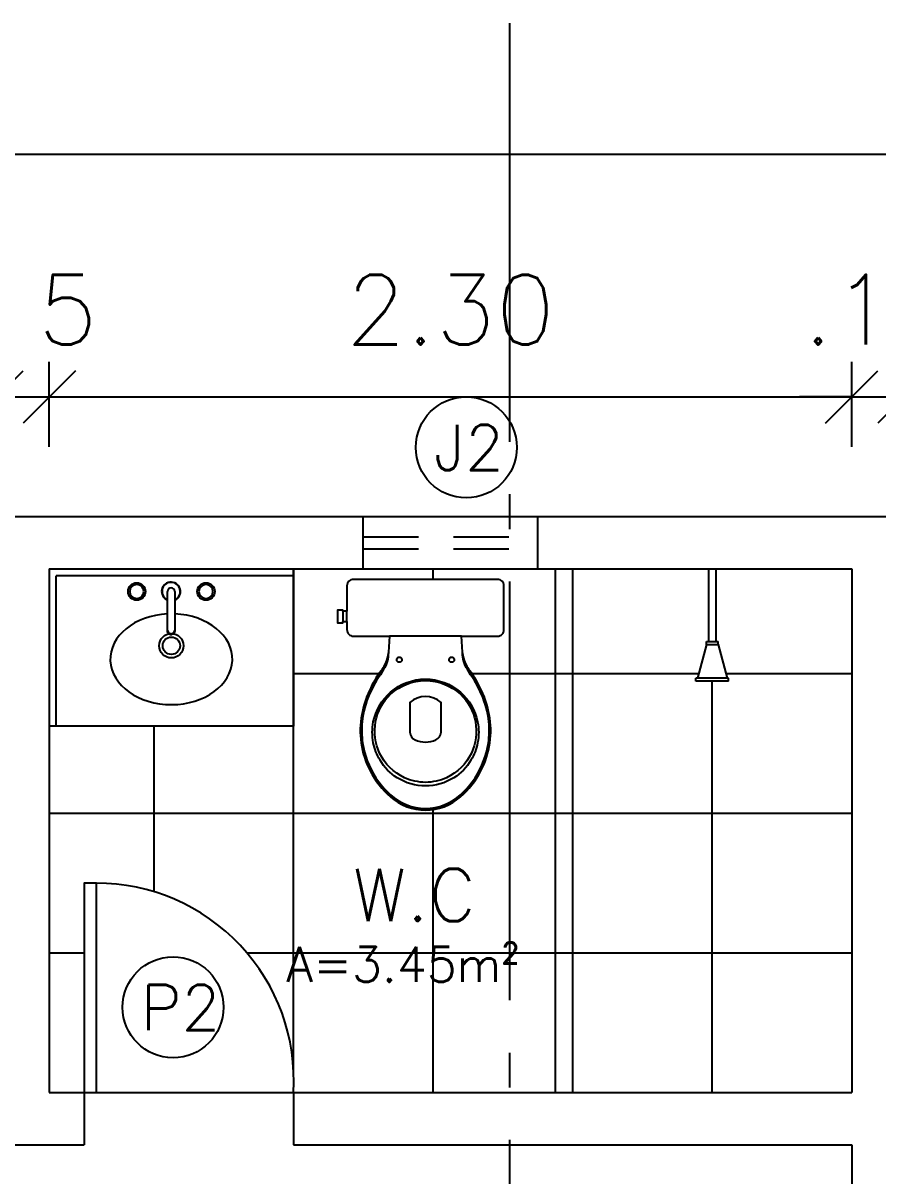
# Model space of a CAD drawing. Header units: millimetres. Extents: x 45003 to 46969, y 6653 to 6979.
# Drawn here: x 45077.991 to 45080.441, y 6877 to 6880.303 of the extents above; entities that cross this region are included whole.
import ezdxf

# ---------------------------------------------------------------- set-up
doc = ezdxf.new("R2010")
doc.units = ezdxf.units.MM
doc.linetypes.add('ACAD_ISO04W100', pattern=[30, 24, -3, 0, -3])
doc.linetypes.add('HIDDEN', pattern=[9.525, 6.35, -3.175])
for name, color, linetype in [('ARQ-ALVENARIA', 4, 'Continuous'), ('ARQ-COTAS', 30, 'Continuous'), ('ARQ-EIXOS', 2, 'ACAD_ISO04W100'), ('ARQ-ESQ-01', 1, 'Continuous'), ('ARQ-ESQ-02', 2, 'Continuous'), ('ARQ-HACHURA', 253, 'Continuous'), ('ARQ-PENA-FINA-CINZA', 8, 'Continuous'), ('ARQ-PROJ-01', 1, 'HIDDEN'), ('ARQ-PÇ-HIDROSSAN', 7, 'Continuous'), ('ARQ-TEXTO2', 2, 'Continuous'), ('ARQ-TEXTO3', 3, 'Continuous')]:
    doc.layers.add(name, color=color, linetype=linetype)
doc.styles.add('ROMANS', font='romans.shx')
doc.styles.add('Romans_Anot', font='romans.shx')
doc.dimstyles.new('Escala 1-100', dxfattribs={"dimtxt": 0.2, "dimasz": 0.15, "dimexe": 0.1, "dimexo": 0.2, "dimgap": 0.15, "dimtad": 1, "dimzin": 4, "dimdsep": 46, "dimtxsty": 'Romans_Anot', "dimblk": 'OBLIQUE', "dimcen": 0.25, "dimclrd": 256, "dimclre": 256, "dimclrt": 2, "dimadec": 0, "dimazin": 0, "dimtfac": 1, "dimtix": 1, "dimtmove": 2, "dimatfit": 3, "dimfxl": 0, "dimlwd": -1, "dimlwe": -1, "dimarcsym": 0})

# ---------------------------------------------------------------- blocks, each defined once
blk = doc.blocks.new('chuv-01-planta')
for p, q in [((-0.3216, -0.0467), (-0.3216, 0.0467)), ((-0.3216, 0.0467), (-0.3133, 0.0467)), ((-0.3133, -0.0467), (-0.3133, 0.0467)), ((-0.2167, 0.0167), (-0.3133, 0.0425)), ((-0.2167, 0.0167), (-0.2083, 0.0167)), ((-0.2167, 0.0167), (-0.2167, -0.0167)), ((-0.2083, 0.0167), (-0.2083, -0.0167)), ((0, 0.0106), (-0.2083, 0.0106)), ((0, 0.0106), (0, -0.0106)), ((-0.2167, -0.0167), (-0.3133, -0.0425)), ((-0.2167, -0.0167), (-0.2083, -0.0167)), ((0, -0.0106), (-0.2083, -0.0106)), ((-0.3216, -0.0467), (-0.3133, -0.0467))]:
    blk.add_line(p, q)
blk = doc.blocks.new('cx-ac-01-planta')
for points in [[(0.661, 0, 0.182004), (0.623, 0.1, 0.098298), (0.548, 0.159, 0.085166), (0.468, 0.1845, 0.08648), (0.388, 0.1825, 0.067868), (0.318, 0.1605, 0.06199), (0.261, 0.1265, -0.060779), (0.228, 0.1105, -0.023796), (0.208, 0.106), (0.1625, 0.1028), (0.1625, 0.207, 0.424217), (0.1435, 0.225), (0.121, 0.225), (0.091, 0.225), (0.018, 0.225, 0.418036), (0, 0.207), (0, 0), (0, -0.207, 0.418036), (0.018, -0.225), (0.091, -0.225), (0.091, -0.2365), (0.088, -0.2365), (0.088, -0.2525), (0.106, -0.2525), (0.124, -0.2525), (0.124, -0.2365), (0.121, -0.2365), (0.121, -0.225), (0.1435, -0.225, 0.424217), (0.1625, -0.207), (0.1625, -0.1028), (0.208, -0.106, -0.023796), (0.228, -0.1105, -0.060779), (0.261, -0.1265, 0.06199), (0.318, -0.1605, 0.067868), (0.388, -0.1825, 0.08648), (0.468, -0.1845, 0.085166), (0.548, -0.159, 0.098298), (0.623, -0.1, 0.182004)], [(0.2855, 0, -0.18052), (0.323, 0.1, -0.167158), (0.408, 0.1495, -0.1), (0.468, 0.1495, -0.096291), (0.518, 0.13, -0.13332), (0.568, 0.081, -0.150886), (0.5915, 0, -0.150886), (0.568, -0.081, -0.13332), (0.518, -0.13, -0.096291), (0.468, -0.1495, -0.1), (0.408, -0.1495, -0.167158), (0.323, -0.1, -0.18052)], [(0.2895, 0, -0.186957), (0.329, 0.1, -0.162455), (0.408, 0.143, -0.149476), (0.498, 0.1315, -0.171119), (0.568, 0.0605, -0.104122), (0.5815, 0, -0.104122), (0.568, -0.0605, -0.171119), (0.498, -0.1315, -0.149476), (0.408, -0.143, -0.162455), (0.329, -0.1, -0.186957)], [(0.46, 0.03, 0.276984), (0.438, 0.0445), (0.353, 0.0445, 0.393258), (0.353, -0.0445), (0.438, -0.0445, 0.276984), (0.46, -0.03, 0.2)]]:
    blk.add_lwpolyline(points, format="xyb", close=True)
blk.add_lwpolyline([(0.21, -0.1064, -0.148706), (0.258, -0.12, -0.01798), (0.278, -0.1325, 0.048524), (0.328, -0.16, 0.075808), (0.408, -0.1815, 0.05), (0.468, -0.1805, 0.109053), (0.568, -0.142, 0.065752), (0.617, -0.1, 0.186957), (0.6565, 0, 0.186957), (0.617, 0.1, 0.065752), (0.568, 0.142, 0.109053), (0.468, 0.1805, 0.05), (0.408, 0.1815, 0.075808), (0.328, 0.16, 0.048524), (0.278, 0.1325, -0.01798), (0.258, 0.12, -0.148706), (0.21, 0.1064, -0.148706)], format="xyb")
for points in [[(0.1625, 0.1028), (0.1625, 0), (0.1625, -0.1028)], [(0.121, -0.225), (0.091, -0.225)], [(0.091, -0.2365), (0.121, -0.2365)]]:
    blk.add_lwpolyline(points)
for centre in [(0.23, 0.075), (0.23, -0.075)]:
    blk.add_circle(centre, 0.0075)
blk = doc.blocks.new('_Oblique')
at = {"color": 0, "linetype": 'ByBlock', "lineweight": -2}
blk.add_line((-0.5, -0.5), (0.5, 0.5), dxfattribs=at)
blk = doc.blocks.new('*D106')
at = {"layer": 'ARQ-COTAS', "transparency": 16777216}
for p, q in [((45077.9165, 6879.0893), (45077.9165, 6879.3324)), ((45078.0665, 6879.0893), (45078.0665, 6879.3324)), ((45077.9165, 6879.2324), (45077.7665, 6879.2324)), ((45077.9165, 6879.2324), (45078.0665, 6879.2324)), ((45078.0665, 6879.2324), (45078.2165, 6879.2324))]:
    blk.add_line(p, q, dxfattribs=at)
at = {"layer": 'Defpoints', "color": 0, "transparency": 16777216}
for p in [(45078.0665, 6879.2324), (45077.9165, 6878.8893), (45078.0665, 6878.8893)]:
    blk.add_point(p, dxfattribs=at)
at = {"layer": 'ARQ-COTAS', "transparency": 16777216, "xscale": 0.15, "yscale": 0.15, "zscale": 0.15}
blk.add_blockref('_Oblique', (45077.9165, 6879.2324), dxfattribs=at)
at = {"layer": 'ARQ-COTAS', "transparency": 16777216, "xscale": 0.15, "yscale": 0.15, "zscale": 0.15, "rotation": 180}
blk.add_blockref('_Oblique', (45078.0665, 6879.2324), dxfattribs=at)
at = {"layer": 'ARQ-COTAS', "color": 2, "transparency": 16777216, "insert": (45077.9915, 6879.4824), "char_height": 0.2, "attachment_point": 5, "style": 'Romans_Anot'}
blk.add_mtext('.15', dxfattribs=at)
blk = doc.blocks.new('*D107')
at = {"layer": 'ARQ-COTAS', "transparency": 16777216}
for p, q in [((45078.0665, 6879.0893), (45078.0665, 6879.3324)), ((45080.3665, 6879.0893), (45080.3665, 6879.3324)), ((45078.0665, 6879.2324), (45080.3665, 6879.2324))]:
    blk.add_line(p, q, dxfattribs=at)
at = {"layer": 'Defpoints', "color": 0, "transparency": 16777216}
for p in [(45080.3665, 6879.2324), (45078.0665, 6878.8893), (45080.3665, 6878.8893)]:
    blk.add_point(p, dxfattribs=at)
at = {"layer": 'ARQ-COTAS', "transparency": 16777216, "xscale": 0.15, "yscale": 0.15, "zscale": 0.15, "rotation": 180}
blk.add_blockref('_Oblique', (45078.0665, 6879.2324), dxfattribs=at)
at = {"layer": 'ARQ-COTAS', "transparency": 16777216, "xscale": 0.15, "yscale": 0.15, "zscale": 0.15}
blk.add_blockref('_Oblique', (45080.3665, 6879.2324), dxfattribs=at)
at = {"layer": 'ARQ-COTAS', "color": 2, "transparency": 16777216, "insert": (45079.2165, 6879.4824), "char_height": 0.2, "attachment_point": 5, "style": 'Romans_Anot'}
blk.add_mtext('2.30', dxfattribs=at)
blk = doc.blocks.new('*D108')
at = {"layer": 'ARQ-COTAS', "transparency": 16777216}
for p, q in [((45080.3665, 6879.0893), (45080.3665, 6879.3324)), ((45080.5165, 6879.0893), (45080.5165, 6879.3324)), ((45080.3665, 6879.2324), (45080.2165, 6879.2324)), ((45080.3665, 6879.2324), (45080.5165, 6879.2324)), ((45080.5165, 6879.2324), (45080.6665, 6879.2324))]:
    blk.add_line(p, q, dxfattribs=at)
at = {"layer": 'Defpoints', "color": 0, "transparency": 16777216}
for p in [(45080.5165, 6879.2324), (45080.3665, 6878.8893), (45080.5165, 6878.8893)]:
    blk.add_point(p, dxfattribs=at)
at = {"layer": 'ARQ-COTAS', "transparency": 16777216, "xscale": 0.15, "yscale": 0.15, "zscale": 0.15}
blk.add_blockref('_Oblique', (45080.3665, 6879.2324), dxfattribs=at)
at = {"layer": 'ARQ-COTAS', "transparency": 16777216, "xscale": 0.15, "yscale": 0.15, "zscale": 0.15, "rotation": 180}
blk.add_blockref('_Oblique', (45080.5165, 6879.2324), dxfattribs=at)
at = {"layer": 'ARQ-COTAS', "color": 2, "transparency": 16777216, "insert": (45080.4415, 6879.4824), "char_height": 0.2, "attachment_point": 5, "style": 'Romans_Anot'}
blk.add_mtext('.15', dxfattribs=at)
blk = doc.blocks.new('*D109')
at = {"layer": 'ARQ-COTAS', "transparency": 16777216}
for p, q in [((45080.5165, 6879.0893), (45080.5165, 6879.3324)), ((45081.9165, 6879.0893), (45081.9165, 6879.3324)), ((45080.5165, 6879.2324), (45081.9165, 6879.2324))]:
    blk.add_line(p, q, dxfattribs=at)
at = {"layer": 'Defpoints', "color": 0, "transparency": 16777216}
for p in [(45081.9165, 6879.2324), (45080.5165, 6878.8893), (45081.9165, 6878.8893)]:
    blk.add_point(p, dxfattribs=at)
at = {"layer": 'ARQ-COTAS', "transparency": 16777216, "xscale": 0.15, "yscale": 0.15, "zscale": 0.15, "rotation": 180}
blk.add_blockref('_Oblique', (45080.5165, 6879.2324), dxfattribs=at)
at = {"layer": 'ARQ-COTAS', "transparency": 16777216, "xscale": 0.15, "yscale": 0.15, "zscale": 0.15}
blk.add_blockref('_Oblique', (45081.9165, 6879.2324), dxfattribs=at)
at = {"layer": 'ARQ-COTAS', "color": 2, "transparency": 16777216, "insert": (45081.2165, 6879.4824), "char_height": 0.2, "attachment_point": 5, "style": 'Romans_Anot'}
blk.add_mtext('1.40', dxfattribs=at)
blk = doc.blocks.new('*D117')
at = {"layer": 'ARQ-COTAS', "transparency": 16777216}
for p, q in [((45052.5165, 6879.0893), (45052.5165, 6880.0267)), ((45088.3665, 6879.0893), (45088.3665, 6880.0267)), ((45088.3665, 6879.9267), (45052.5165, 6879.9267))]:
    blk.add_line(p, q, dxfattribs=at)
at = {"layer": 'Defpoints', "color": 0, "transparency": 16777216}
for p in [(45052.5165, 6879.9267), (45052.5165, 6878.8893), (45088.3665, 6878.8893)]:
    blk.add_point(p, dxfattribs=at)
at = {"layer": 'ARQ-COTAS', "transparency": 16777216, "xscale": 0.15, "yscale": 0.15, "zscale": 0.15, "rotation": 180}
blk.add_blockref('_Oblique', (45052.5165, 6879.9267), dxfattribs=at)
at = {"layer": 'ARQ-COTAS', "transparency": 16777216, "xscale": 0.15, "yscale": 0.15, "zscale": 0.15}
blk.add_blockref('_Oblique', (45088.3665, 6879.9267), dxfattribs=at)
at = {"layer": 'ARQ-COTAS', "color": 2, "transparency": 16777216, "insert": (45070.4415, 6880.1767), "char_height": 0.2, "attachment_point": 5, "style": 'Romans_Anot'}
blk.add_mtext('35.85', dxfattribs=at)

msp = doc.modelspace()

# ---------------------------------------------------------------- hatches: boundary and pattern name
at = {"layer": 'ARQ-HACHURA'}
h = msp.add_hatch(dxfattribs=at)
h.set_pattern_fill('_USER', color=256, scale=0.4, double=1, pattern_type=0)
h.set_pattern_definition([(0, (45080.3665, 6877.2393), (0, 0.4), []), (90, (45080.3665, 6877.2393), (-0.4, 2e-17), [])])
h.paths.add_polyline_path([(45079.5165, 6878.7393), (45079.4665, 6878.7393), (45078.9665, 6878.7393), (45078.7665, 6878.7393), (45078.7665, 6878.2893), (45078.0665, 6878.2893), (45078.0665, 6877.2393), (45078.1665, 6877.2393), (45078.1665, 6877.8393), (45078.2015, 6877.8393, -0.431918), (45078.7665, 6877.2393), (45079.5165, 6877.2393)])
h.paths.add_polyline_path([(45078.9603, 6878.2413, -0.08648), (45078.9623, 6878.3213, -0.067868), (45078.9843, 6878.3913, -0.06199), (45079.0183, 6878.4483, 0.060779), (45079.0343, 6878.4813, 0.023796), (45079.0388, 6878.5013), (45079.0421, 6878.5468), (45078.9382, 6878.5468, -0.40428), (45078.9198, 6878.5642), (45078.9198, 6878.5883), (45078.9083, 6878.5883), (45078.9083, 6878.5853), (45078.8923, 6878.5853), (45078.8923, 6878.6033), (45078.8923, 6878.6213), (45078.9083, 6878.6213), (45078.9198, 6878.6183), (45078.9198, 6878.6913, -0.414559), (45078.9376, 6878.7093), (45079.1448, 6878.7093), (45079.3519, 6878.7093, -0.413869), (45079.3698, 6878.6916), (45079.3698, 6878.6183), (45079.3698, 6878.5883), (45079.3698, 6878.5658, -0.424217), (45079.3518, 6878.5468), (45079.2476, 6878.5468), (45079.2508, 6878.5013, 0.023796), (45079.2553, 6878.4813, 0.060779), (45079.2713, 6878.4483, -0.06199), (45079.3053, 6878.3913, -0.067868), (45079.3273, 6878.3213, -0.08648), (45079.3293, 6878.2413, -0.085166), (45079.3038, 6878.1613, -0.098298), (45079.2448, 6878.0863, -0.182004), (45079.1448, 6878.0483, -0.182004), (45079.0448, 6878.0863, -0.098298), (45078.9858, 6878.1613, -0.085166)], flags=16)
h.paths.add_polyline_path([(45078.9953, 6878.2413, -0.1), (45078.9953, 6878.3013, -0.167158), (45079.0448, 6878.3863, -0.18052), (45079.1448, 6878.4238, -0.18052), (45079.2448, 6878.3863, -0.167158), (45079.2943, 6878.3013, -0.1), (45079.2943, 6878.2413, -0.096291), (45079.2748, 6878.1913, -0.13332), (45079.2258, 6878.1413, -0.150886), (45079.1448, 6878.1178, -0.150886), (45079.0638, 6878.1413, -0.13332), (45079.0148, 6878.1913, -0.096291)], flags=0)
h.paths.add_polyline_path([(45079.0018, 6878.3013, -0.162455), (45079.0448, 6878.3803, -0.186957), (45079.1448, 6878.4198, -0.186957), (45079.2448, 6878.3803, -0.162455), (45079.2878, 6878.3013, -0.149476), (45079.2763, 6878.2113, -0.171119), (45079.2053, 6878.1413, -0.104122), (45079.1448, 6878.1278, -0.104122), (45079.0843, 6878.1413, -0.171119), (45079.0133, 6878.2113, -0.149476)], flags=0)
h.paths.add_polyline_path([(45079.1003, 6878.2713), (45079.1003, 6878.3563, -0.393258), (45079.1893, 6878.3563), (45079.1893, 6878.2735, -0.299905), (45079.1748, 6878.2493, -0.2), (45079.1148, 6878.2493, -0.276984)], flags=0)
h.paths.add_polyline_path([(45079.0623, 6878.4793, -1), (45079.0773, 6878.4793, -1)], flags=0)
h.paths.add_polyline_path([(45079.2123, 6878.4793, -1), (45079.2273, 6878.4793, -1)], flags=0)
h.paths.add_polyline_path([(45080.3665, 6878.7393), (45079.9771, 6878.7393), (45079.9771, 6878.531), (45079.9831, 6878.531), (45079.9831, 6878.5226), (45080.009, 6878.4261), (45080.0132, 6878.4261), (45080.0132, 6878.4177), (45079.9198, 6878.4177), (45079.9198, 6878.4261), (45079.9239, 6878.4261), (45079.9498, 6878.5226), (45079.9498, 6878.531), (45079.9559, 6878.531), (45079.9559, 6878.7393), (45079.5165, 6878.7393), (45079.5165, 6877.2393), (45080.3665, 6877.2393)])
h.paths.add_polyline_path([(45078.7206, 6877.5063), (45079.4944, 6877.5063), (45079.4944, 6877.6813), (45078.7206, 6877.6813)], flags=24)
h.paths.add_polyline_path([(45078.8966, 6877.6927), (45079.3288, 6877.6927), (45079.3288, 6877.9177), (45078.8966, 6877.9177)], flags=24)

# ---------------------------------------------------------------- linework, layer by layer
at = {"layer": 'ARQ-ALVENARIA'}
for p, q in [((45075.4665, 6878.8893), (45078.9665, 6878.8893)), ((45078.9665, 6878.7393), (45078.9665, 6878.8893)), ((45079.4665, 6878.8893), (45082.9665, 6878.8893)), ((45079.4665, 6878.7393), (45079.4665, 6878.8893)), ((45078.0665, 6878.7393), (45078.9665, 6878.7393)), ((45078.0665, 6878.7393), (45078.0665, 6877.2393)), ((45079.4665, 6878.7393), (45080.3665, 6878.7393)), ((45080.3665, 6878.7393), (45080.3665, 6877.2393)), ((45078.0665, 6877.2393), (45078.1665, 6877.2393)), ((45078.1665, 6877.2393), (45078.1665, 6877.0893)), ((45078.7665, 6877.2393), (45080.3665, 6877.2393)), ((45078.7665, 6877.2393), (45078.7665, 6877.0893)), ((45077.9165, 6877.0893), (45078.1665, 6877.0893)), ((45078.7665, 6877.0893), (45080.3665, 6877.0893)), ((45080.3665, 6877.0893), (45080.3665, 6873.3893))]:
    msp.add_line(p, q, dxfattribs=at)
at = {"layer": 'ARQ-EIXOS', "ltscale": 0.05}
msp.add_line((45079.3854, 6880.3034), (45079.3854, 6875.9623), dxfattribs=at)
at = {"layer": 'ARQ-ESQ-01'}
for p, q in [((45078.9665, 6878.8893), (45079.4665, 6878.8893)), ((45078.9665, 6878.7393), (45079.4665, 6878.7393))]:
    msp.add_line(p, q, dxfattribs=at)
at = {"layer": 'ARQ-ESQ-01', "ltscale": 0.03}
for centre in [(45079.2617, 6879.0877), (45078.4215, 6877.4835)]:
    msp.add_circle(centre, 0.1447, dxfattribs=at)
at = {"layer": 'ARQ-ESQ-01'}
msp.add_arc((45078.2015, 6877.2733), 0.566, 356.5584, 90, dxfattribs=at)
at = {"layer": 'ARQ-ESQ-02'}
msp.add_lwpolyline([(45078.1665, 6877.2393), (45078.2015, 6877.2393), (45078.2015, 6877.8393), (45078.1665, 6877.8393)], close=True, dxfattribs=at)
at = {"layer": 'ARQ-PENA-FINA-CINZA'}
msp.add_line((45078.2015, 6877.2393), (45078.7665, 6877.2393), dxfattribs=at)
at = {"layer": 'ARQ-PROJ-01', "ltscale": 0.025}
for p, q in [((45078.9665, 6878.8318), (45079.4665, 6878.8318)), ((45078.9665, 6878.7968), (45079.4665, 6878.7968))]:
    msp.add_line(p, q, dxfattribs=at)
at = {"layer": 'ARQ-PÇ-HIDROSSAN', "ltscale": 0.03}
for p, q in [((45078.7665, 6878.7393), (45078.7665, 6878.2893)), ((45078.7665, 6878.7193), (45078.0865, 6878.7193)), ((45078.0865, 6878.2893), (45078.0865, 6878.7193)), ((45078.7665, 6878.2893), (45078.0665, 6878.2893))]:
    msp.add_line(p, q, dxfattribs=at)
at = {"layer": 'ARQ-PÇ-HIDROSSAN'}
for p, q in [((45079.5165, 6878.7393), (45079.5165, 6877.2393)), ((45078.4055, 6878.5642), (45078.4055, 6878.6747)), ((45078.4261, 6878.6747), (45078.4261, 6878.5642)), ((45078.4055, 6878.5629), (45078.4055, 6878.5642)), ((45078.4261, 6878.5642), (45078.4261, 6878.5629)), ((45078.4055, 6878.5611), (45078.4055, 6878.5622)), ((45078.4261, 6878.5622), (45078.4261, 6878.5611))]:
    msp.add_line(p, q, dxfattribs=at)
for points in [[(45078.4055, 6878.5642, 0), (45078.4055, 6878.5642, 0)], [(45078.4055, 6878.5642, 0), (45078.4056, 6878.5624, 0), (45078.4061, 6878.5607, 0), (45078.4069, 6878.5591, 0), (45078.4079, 6878.5576, 0), (45078.4092, 6878.5563, 0), (45078.4107, 6878.5553, 0), (45078.4123, 6878.5545, 0), (45078.414, 6878.5541, 0), (45078.4158, 6878.5539, 0)], [(45078.4158, 6878.5539, 0), (45078.4176, 6878.5541, 0), (45078.4193, 6878.5546, 0), (45078.421, 6878.5553, 0), (45078.4224, 6878.5563, 0), (45078.4237, 6878.5576, 0), (45078.4247, 6878.5591, 0), (45078.4255, 6878.5607, 0), (45078.426, 6878.5624, 0), (45078.4261, 6878.5642, 0)], [(45078.4261, 6878.5629, 0), (45078.426, 6878.5611, 0), (45078.4255, 6878.5593, 0), (45078.4247, 6878.5577, 0), (45078.4237, 6878.5563, 0), (45078.4224, 6878.555, 0), (45078.421, 6878.554, 0), (45078.4193, 6878.5532, 0), (45078.4176, 6878.5527, 0), (45078.4158, 6878.5526, 0), (45078.414, 6878.5527, 0), (45078.4123, 6878.5532, 0), (45078.4106, 6878.554, 0), (45078.4092, 6878.555, 0), (45078.4079, 6878.5563, 0), (45078.4069, 6878.5577, 0), (45078.4061, 6878.5593, 0), (45078.4056, 6878.5611, 0), (45078.4055, 6878.5629, 0)], [(45078.4261, 6878.5611, 0), (45078.4259, 6878.5593, 0), (45078.4255, 6878.5575, 0), (45078.4247, 6878.5559, 0), (45078.4237, 6878.5545, 0), (45078.4224, 6878.5532, 0), (45078.421, 6878.5522, 0), (45078.4193, 6878.5514, 0), (45078.4176, 6878.5509, 0), (45078.4158, 6878.5508, 0), (45078.414, 6878.5509, 0), (45078.4123, 6878.5514, 0), (45078.4106, 6878.5522, 0), (45078.4092, 6878.5532, 0), (45078.4079, 6878.5545, 0), (45078.4069, 6878.5559, 0), (45078.4061, 6878.5575, 0), (45078.4057, 6878.5593, 0), (45078.4055, 6878.5611, 0)], [(45078.4057, 6878.5606, 0), (45078.4063, 6878.5588, 0), (45078.4071, 6878.5573, 0), (45078.4082, 6878.5558, 0), (45078.4095, 6878.5546, 0), (45078.411, 6878.5537, 0), (45078.4127, 6878.553, 0), (45078.4144, 6878.5526, 0), (45078.4158, 6878.5525, 0)], [(45078.4158, 6878.5525, 0), (45078.4176, 6878.5526, 0), (45078.4193, 6878.5531, 0), (45078.421, 6878.5539, 0), (45078.4224, 6878.5549, 0), (45078.4237, 6878.5562, 0), (45078.4247, 6878.5576, 0), (45078.4255, 6878.5592, 0), (45078.4259, 6878.5606, 0)]]:
    msp.add_polyline3d(points, dxfattribs=at)
for centre in [(45078.3173, 6878.6747), (45078.5157, 6878.6747)]:
    msp.add_circle(centre, 0.025, dxfattribs=at)
at = {"layer": 'ARQ-PÇ-HIDROSSAN', "ltscale": 0.03}
for radius in [0.0349, 0.0249]:
    msp.add_circle((45078.4165, 6878.5193), radius, dxfattribs=at)
at = {"layer": 'ARQ-PÇ-HIDROSSAN'}
for centre, radius, start, end in [((45078.4157, 6878.6747), 0.027, 292.6883, 180), ((45078.4157, 6878.6747), 0.026, 293.6074, 246.7721), ((45078.3173, 6878.6747), 0.02, 90, 0), ((45078.3173, 6878.6747), 0.02, 90, 270), ((45078.3173, 6878.6747), 0.02, 0, 90), ((45078.3173, 6878.6747), 0.02, 270, 0), ((45078.4157, 6878.6747), 0.027, 180, 247.6771), ((45078.4158, 6878.6747), 0.0103, 0, 180), ((45078.5157, 6878.6747), 0.02, 90, 180), ((45078.5157, 6878.6747), 0.02, 180, 90), ((45078.5157, 6878.6747), 0.02, 180, 270), ((45078.5157, 6878.6747), 0.02, 270, 90)]:
    msp.add_arc(centre, radius, start, end, dxfattribs=at)
at = {"layer": 'ARQ-PÇ-HIDROSSAN', "ltscale": 0.03}
msp.add_ellipse((45078.4165, 6878.4807), major_axis=(-0.175, 0), ratio=0.742857, start_param=4.775358, end_param=10.940424, dxfattribs=at)

# ---------------------------------------------------------------- block references
at = {"layer": 'ARQ-PÇ-HIDROSSAN'}
for name, p, rotation in [('chuv-01-planta', (45079.9665, 6878.7393), 90.00000000000001), ('cx-ac-01-planta', (45079.1448, 6878.7093), 270)]:
    msp.add_blockref(name, p, dxfattribs=dict(at, rotation=rotation))

# ---------------------------------------------------------------- texts
at = {"layer": 'ARQ-TEXTO2', "char_height": 0.13, "width": 0.199395, "attachment_point": 1, "style": 'ROMANS'}
for s, insert in [('J2', (45079.1689, 6879.152)), ('P2', (45078.3287, 6877.5477))]:
    msp.add_mtext(s, dxfattribs=dict(at, insert=insert))
at = {"layer": 'ARQ-TEXTO2', "insert": (45078.7456, 6877.6563), "char_height": 0.1, "attachment_point": 1, "style": 'ROMANS'}
msp.add_mtext('A=3.45m²', dxfattribs=at)
at = {"layer": 'ARQ-TEXTO3', "insert": (45079.1127, 6877.8052), "char_height": 0.15, "attachment_point": 5, "style": 'ROMANS'}
msp.add_mtext('W.C', dxfattribs=at)

# ---------------------------------------------------------------- dimensions: what is measured, and where the dimension line sits
at = {"layer": 'ARQ-COTAS'}
dim = msp.add_linear_dim(base=(45052.5165, 6879.9267), p1=(45088.3665, 6878.8893), p2=(45052.5165, 6878.8893), dimstyle='Escala 1-100', dxfattribs=at)
dim.commit()
dim.dimension.update_dxf_attribs({"geometry": '*D117', "text_midpoint": (45070.4415, 6880.1767)})
for base, p1, p2, picture, middle in [((45078.0665, 6879.2324), (45077.9165, 6878.8893), (45078.0665, 6878.8893), '*D106', (45077.9915, 6879.4824)), ((45080.3665, 6879.2324), (45078.0665, 6878.8893), (45080.3665, 6878.8893), '*D107', (45079.2165, 6879.4824)), ((45080.5165, 6879.2324), (45080.3665, 6878.8893), (45080.5165, 6878.8893), '*D108', (45080.4415, 6879.4824)), ((45081.9165, 6879.2324), (45080.5165, 6878.8893), (45081.9165, 6878.8893), '*D109', (45081.2165, 6879.4824))]:
    dim = msp.add_linear_dim(base=base, p1=p1, p2=p2, angle=180, dimstyle='Escala 1-100', dxfattribs=at)
    dim.commit()
    dim.dimension.update_dxf_attribs({"geometry": picture, "text_midpoint": middle})

doc.saveas('drawing.dxf')
